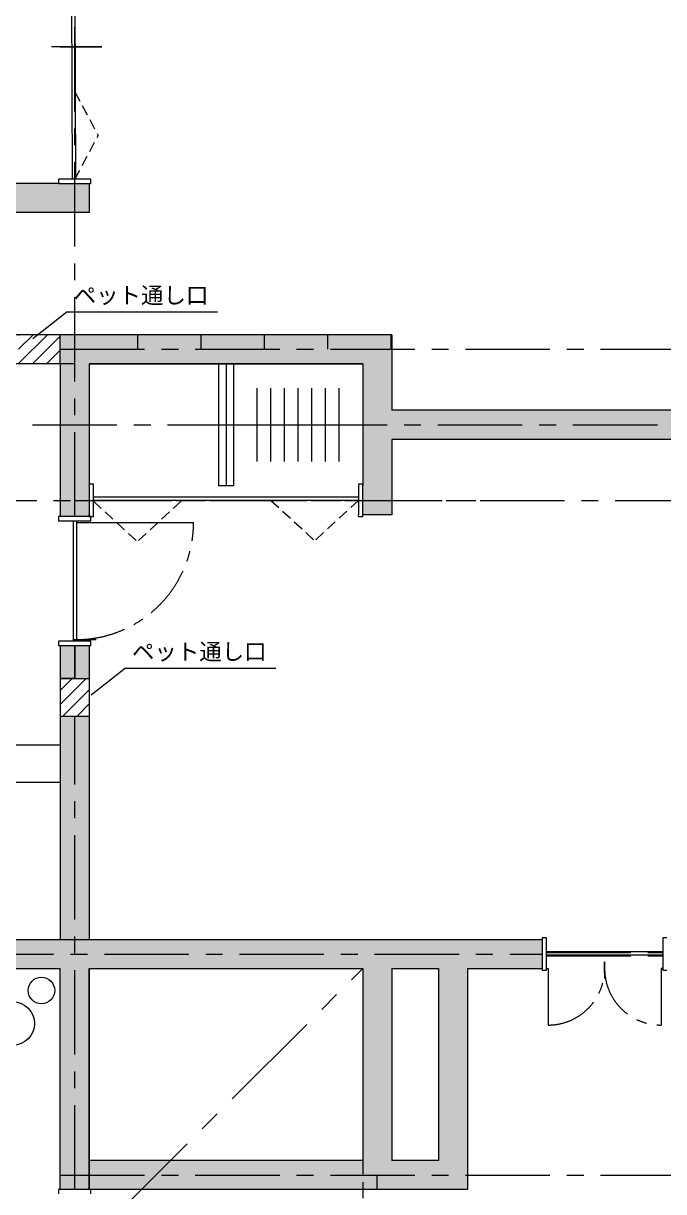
# Model space of a CAD drawing. Header units: millimetres. Extents: x -63086 to 144078, y -129912 to 13382.
# Drawn here: x 89227 to 93078, y -20564 to -13533 of the extents above; entities that cross this region are included whole.
import ezdxf

# ---------------------------------------------------------------- set-up
doc = ezdxf.new("R2010")
doc.units = ezdxf.units.MM
doc.linetypes.add('CENTERX2', pattern=[101.6, 63.5, -12.7, 12.7, -12.7])
doc.linetypes.add('HIDDEN', pattern=[9.525, 6.35, -3.175])
doc.layers.get('0').update_dxf_attribs({"lineweight": 0})
for name, color, linetype, lineweight in [('001壁芯', 7, 'CENTERX2', 0), ('002寸法', 7, 'Continuous', 0), ('003壁', 7, 'Continuous', 9), ('004建具', 7, 'Continuous', 9), ('097家具', 7, 'Continuous', 0), ('098階段', 7, 'Continuous', 9)]:
    doc.layers.add(name, color=color, linetype=linetype, lineweight=lineweight)
doc.layers.add('文字', color=7, linetype='Continuous')
doc.styles.get("Standard").update_dxf_attribs({"font": 'MS Mincho.ttf'})
doc.styles.add('小岩', font='MS Mincho.ttf', dxfattribs={"height": 150})
doc.dimstyles.new('寸法', dxfattribs={"dimtxt": 70, "dimasz": 25, "dimexe": 1.5, "dimexo": 200, "dimtad": 1, "dimdec": 0, "dimtxsty": 'Standard', "dimblk": 'DOT', "dimcen": 2.5, "dimadec": 0, "dimazin": 0, "dimtfac": 1, "dimtdec": 0, "dimtmove": 0, "dimatfit": 3, "dimfxl": 200, "dimfxlon": 1, "dimarcsym": 0})
pattern_1 = [(45, (30655.06, -22423.294), (-42.656217, 42.656217), [])]

# ---------------------------------------------------------------- blocks, each defined once
blk = doc.blocks.new('_Dot')
at = {"color": 0, "linetype": 'ByBlock', "lineweight": -2}
blk.add_line((-0.5, 0), (-1, 0), dxfattribs=at)
at = {"color": 0, "linetype": 'ByBlock', "const_width": 0.5}
blk.add_lwpolyline([(-0.25, 0, 1), (0.25, 0, 1)], format="xyb", close=True, dxfattribs=at)
blk = doc.blocks.new('*D740')
at = {"layer": '002寸法', "color": 0, "lineweight": -2, "transparency": 16777216}
for p, q in [((97387.9, -15948.9), (97589.4, -15948.9)), ((97587.9, -15973.9), (97587.9, -19108.9)), ((97387.9, -19133.9), (97589.4, -19133.9))]:
    blk.add_line(p, q, dxfattribs=at)
at = {"layer": 'Defpoints', "color": 0, "transparency": 16777216}
for p in [(97024.6, -15948.9), (85073.3, -19133.9), (97587.9, -19133.9)]:
    blk.add_point(p, dxfattribs=at)
at = {"layer": '002寸法', "color": 0, "lineweight": -2, "transparency": 16777216, "xscale": 25, "yscale": 25, "zscale": 25}
for p, rotation in [((97587.9, -15948.9), 90), ((97587.9, -19133.9), 270)]:
    blk.add_blockref('_Dot', p, dxfattribs=dict(at, rotation=rotation))
at = {"layer": '002寸法', "color": 0, "transparency": 16777216, "insert": (97522.3, -17541.4), "char_height": 130, "attachment_point": 5, "rotation": 90}
blk.add_mtext('3185', dxfattribs=at)

msp = doc.modelspace()

# ---------------------------------------------------------------- hatches: boundary and pattern name
at = {"layer": '003壁', "ltscale": 10, "true_color": 0x939598}
h = msp.add_hatch(color=252, dxfattribs=at)
h.dxf.hatch_style = 1
h.paths.add_polyline_path([(88258.3022, -15406.3749), (88258.3022, -15396.3749), (88258.3022, -14671.3749), (89623.3022, -14671.3749), (89623.3022, -14583.8749), (89623.3022, -14496.3749), (89448.3022, -14496.3749), (89438.3022, -14496.3749), (88258.3022, -14496.3749), (88258.3022, -12851.3749), (89448.3022, -12851.3749), (89633.3022, -12851.3749), (90583.3022, -12851.3749), (90583.3022, -12676.3749), (88083.3022, -12676.3749), (88083.3022, -13586.3749), (88083.3022, -13771.3749), (88083.3022, -15406.3749), (86438.3022, -15406.3749), (86438.3022, -15306.3749), (86263.3022, -15306.3749), (86263.3022, -15476.8749), (85468.3022, -15476.8749), (85468.3022, -15493.8749), (85468.3022, -15581.3749), (86263.3022, -15581.3749), (86263.3022, -15641.3749), (86438.3022, -15641.3749), (86438.3022, -15581.3749), (88258.3022, -15581.3749)])
h = msp.add_hatch(color=252, dxfattribs=at)
h.dxf.hatch_style = 1
h.paths.add_polyline_path([(81433.3022, -13586.3749), (81345.8022, -13586.3749), (81345.8022, -13673.8749), (81433.3022, -13673.8749)])
h.paths.add_polyline_path([(81345.8022, -13586.3749), (81258.3022, -13586.3749), (81258.3022, -13673.8749), (81345.8022, -13673.8749)])
h.paths.add_polyline_path([(81345.8022, -13673.8749), (81258.3022, -13673.8749), (81258.3022, -15493.8749), (81345.8022, -15493.8749)])
h.paths.add_polyline_path([(81433.3022, -13673.8749), (81345.8022, -13673.8749), (81345.8022, -15493.8749), (81883.3022, -15493.8749), (81883.3022, -15406.3749), (81433.3022, -15406.3749)])
h.paths.add_polyline_path([(82328.3022, -16316.3749), (81433.3022, -16316.3749), (81433.3022, -15581.3749), (81883.3022, -15581.3749), (81883.3022, -15493.8749), (81345.8022, -15493.8749), (81345.8022, -16403.8749), (82328.3022, -16403.8749)])
h.paths.add_polyline_path([(81345.8022, -15493.8749), (81258.3022, -15493.8749), (81258.3022, -16403.8749), (81345.8022, -16403.8749)])
h.paths.add_polyline_path([(81345.8022, -16403.8749), (81258.3022, -16403.8749), (81258.3022, -17416.3749), (81345.8022, -17416.3749)])
h.paths.add_polyline_path([(81433.3022, -16491.3749), (82328.3022, -16491.3749), (82328.3022, -16403.8749), (81345.8022, -16403.8749), (81345.8022, -17416.3749), (81433.3022, -17416.3749)])
h.paths.add_polyline_path([(89535.8022, -17276.3749), (89448.3022, -17276.3749), (89448.3022, -17476.3749), (89535.8022, -17476.3749)])
h.paths.add_polyline_path([(89623.3022, -17276.3749), (89535.8022, -17276.3749), (89535.8022, -17476.3749), (89623.3022, -17476.3749)])
h.paths.add_polyline_path([(89535.8022, -17701.3749), (89448.3022, -17701.3749), (89448.3022, -19046.3749), (89535.8022, -19046.3749)])
h.paths.add_polyline_path([(89623.3022, -17701.3749), (89535.8022, -17701.3749), (89535.8022, -19046.3749), (89623.3022, -19046.3749)])
h.paths.add_polyline_path([(91810.8022, -22266.3749), (91355.8022, -22266.3749), (91355.8022, -23596.3749), (91443.3022, -23596.3749), (91443.3022, -22441.3749), (91723.3022, -22441.3749), (91723.3022, -23596.3749), (91810.8022, -23596.3749)])
h.paths.add_polyline_path([(91898.3022, -22266.3749), (91810.8022, -22266.3749), (91810.8022, -23596.3749), (91898.3022, -23596.3749)])
h.paths.add_polyline_path([(91355.8022, -22353.8749), (91268.3022, -22353.8749), (91268.3022, -23596.3749), (91355.8022, -23596.3749)])
h.paths.add_polyline_path([(91268.3022, -22266.3749), (89936.7822, -22266.3749), (90024.3822, -22353.8749), (91268.3022, -22353.8749)])
h.paths.add_polyline_path([(91355.8022, -22266.3749), (91268.3022, -22266.3749), (91268.3022, -22353.8749), (91355.8022, -22353.8749)])
h.paths.add_polyline_path([(89936.7822, -22266.3749), (89623.3022, -22266.3749), (89623.3022, -22353.8749), (90024.3822, -22353.8749)])
h.paths.add_polyline_path([(90024.3822, -22353.8749), (89623.3022, -22353.8749), (89623.3022, -22441.3749), (90111.9822, -22441.3749)])
h.paths.add_polyline_path([(88170.8022, -15581.3749), (88083.3022, -15581.3749), (88083.3022, -16316.3749), (86438.3022, -16316.3749), (86263.3022, -16316.3749), (86253.3022, -16316.3749), (85353.3022, -16316.3749), (85353.3022, -16403.8749), (88170.8022, -16403.8749)])
h.paths.add_polyline_path([(88170.8022, -16403.8749), (85353.3022, -16403.8749), (85353.3022, -16491.3749), (85440.8022, -16491.3749), (88170.8022, -16491.3749)])
h.paths.add_polyline_path([(88258.3022, -15581.3749), (88170.8022, -15581.3749), (88170.8022, -16403.8749), (88258.3022, -16403.8749)])
h.paths.add_polyline_path([(88258.3022, -16403.8749), (88170.8022, -16403.8749), (88170.8022, -16491.3749), (88258.3022, -16491.3749)])
h.paths.add_polyline_path([(86438.3022, -16491.3749), (86263.3022, -16491.3749), (86263.3022, -19133.8749), (86438.3022, -19133.8749), (86438.3022, -19046.3749)])
h.paths.add_polyline_path([(88258.3022, -17453.8749), (86438.3022, -17453.8749), (86438.3022, -17628.8749), (88258.3022, -17628.8749)])
h.paths.add_polyline_path([(85528.3022, -16491.3749), (85353.3022, -16491.3749), (85353.3022, -16501.3749), (85353.3022, -17641.3749), (85528.3022, -17641.3749)])
h.paths.add_polyline_path([(86438.3022, -19133.8749), (86263.3022, -19133.8749), (86263.3022, -19221.3749), (86350.8022, -19221.3749), (86438.3022, -19221.3749)])
h.paths.add_polyline_path([(86888.3022, -19046.3749), (86688.3022, -19046.3749), (86688.3022, -19133.8749), (86888.3022, -19133.8749)])
h.paths.add_polyline_path([(86888.3022, -19133.8749), (86688.3022, -19133.8749), (86688.3022, -19221.3749), (86888.3022, -19221.3749)])
h = msp.add_hatch(color=252, dxfattribs=at)
h.dxf.hatch_style = 1
h.paths.add_polyline_path([(83165.8022, -13761.3749), (83078.3022, -13761.3749), (83078.3022, -13771.3749), (83078.3022, -14586.3749), (83165.8022, -14586.3749)])
h.paths.add_polyline_path([(83253.3022, -15493.8749), (83078.3022, -15493.8749), (83078.3022, -16316.3749), (83078.3022, -16403.8749), (84618.3022, -16403.8749), (84618.3022, -16316.3749), (84618.3022, -16306.3749), (84618.3022, -15581.3749), (84618.3022, -15493.8749), (84443.3022, -15493.8749), (84443.3022, -16316.3749), (83253.3022, -16316.3749)])
h.paths.add_polyline_path([(84530.8022, -13761.3749), (84443.3022, -13761.3749), (84443.3022, -14211.3749), (84443.3022, -14586.3749), (84530.8022, -14586.3749)])
h.paths.add_polyline_path([(90111.9822, -20376.3749), (89623.3022, -20376.3749), (89623.3022, -20463.8749), (90024.3822, -20463.8749)])
h.paths.add_polyline_path([(90024.3822, -20463.8749), (89623.3022, -20463.8749), (89623.3022, -20551.3749), (89633.3022, -20551.3749), (89936.7822, -20551.3749)])
h.paths.add_polyline_path([(91268.3022, -20463.8749), (90024.3822, -20463.8749), (89936.7822, -20551.3749), (91268.3022, -20551.3749)])
h.paths.add_polyline_path([(91268.3022, -20376.3749), (90111.9822, -20376.3749), (90024.3822, -20463.8749), (91268.3022, -20463.8749)])
h = msp.add_hatch(color=252, dxfattribs=at)
h.dxf.hatch_style = 1
h.paths.add_polyline_path([(94173.3022, -15426.3749), (93998.3022, -15426.3749), (93998.3022, -15861.3749), (91443.3022, -15861.3749), (91443.3022, -15406.3749), (89448.3022, -15406.3749), (89448.3022, -15581.3749), (89448.3022, -16501.3749), (89623.3022, -16501.3749), (89623.3022, -16491.3749), (89623.3022, -16316.3749), (89623.3022, -16306.3749), (89623.3022, -15581.3749), (91268.3022, -15581.3749), (91268.3022, -16316.3749), (91268.3022, -16491.3749), (91443.3022, -16491.3749), (91443.3022, -16036.3749), (93998.3022, -16036.3749), (93998.3022, -16461.3749), (94173.3022, -16461.3749)])
h = msp.add_hatch(color=252, dxfattribs=at)
h.dxf.hatch_style = 1
h.paths.add_polyline_path([(92348.3022, -19046.3749), (88088.3022, -19046.3749), (88088.3022, -19221.3749), (89448.3022, -19221.3749), (89448.3022, -20551.3749), (89623.3022, -20551.3749), (89623.3022, -19221.3749), (91268.3022, -19221.3749), (91268.3022, -20551.3749), (91898.3022, -20551.3749), (91898.3022, -19221.3749), (92348.3022, -19221.3749)], flags=17)
h.paths.add_polyline_path([(91723.3022, -19221.3749), (91723.3022, -20376.3749), (91443.3022, -20376.3749), (91443.3022, -19221.3749)], flags=16)
at = {"layer": '097家具', "ltscale": 10, "true_color": 0xd5d3c0, "transparency": 33554687}
h = msp.add_hatch(dxfattribs=at)
h.set_pattern_fill('ANSI31', color=254, scale=19)
h.set_pattern_definition(pattern_1)
h.paths.add_polyline_path([(89448.3022, -15406.3749), (89198.3022, -15406.3749), (89198.3022, -15581.3749), (89448.3022, -15581.3749)])
at = {"layer": '097家具', "ltscale": 10, "transparency": 33554587}
h = msp.add_hatch(dxfattribs=at)
h.set_pattern_fill('ANSI37', color=256, scale=120, angle=45)
h.paths.add_polyline_path([(91443.3022, -15406.3749), (89535.8022, -15406.3749), (89535.8022, -15493.8749), (91443.3022, -15493.8749)])
at = {"layer": '097家具', "ltscale": 10, "true_color": 0xd5d3c0, "transparency": 33554687}
h = msp.add_hatch(dxfattribs=at)
h.set_pattern_fill('ANSI31', color=254, scale=19)
h.set_pattern_definition(pattern_1)
h.paths.add_polyline_path([(89623.3022, -17476.3749), (89448.3022, -17476.3749), (89448.3022, -17701.3749), (89623.3022, -17701.3749)])

# ---------------------------------------------------------------- linework, layer by layer
at = {"ltscale": 10}
for p, q in [((89490.0546, -15269.2354), (89284.2122, -15431.9232)), ((89490.0546, -15269.2354), (90394.8035, -15269.2354)), ((89840.3754, -17414.0054), (89634.533, -17576.6932)), ((89840.3754, -17414.0054), (90745.1243, -17414.0054))]:
    msp.add_line(p, q, dxfattribs=at)
at = {"layer": '001壁芯', "ltscale": 8}
for p, q in [((89535.8022, -16501.3749), (89535.8022, -11170.1325)), ((89535.8022, -16501.3749), (89535.8022, -11170.1325)), ((89448.3022, -15493.8749), (97024.5639, -15493.8749)), ((89281.7447, -15948.8749), (97024.5639, -15948.8749)), ((87173.3022, -16403.8749), (92443.8784, -16403.8749)), ((89535.8022, -16403.8749), (97024.5639, -16403.8749)), ((89535.8022, -17476.3749), (89535.8022, -17276.3749)), ((89535.8022, -20551.3749), (89535.8022, -17701.3749)), ((92373.3022, -19123.8749), (93073.3022, -19123.8749)), ((88088.3022, -19133.8749), (92348.3022, -19133.8749)), ((88088.3022, -19133.8749), (92348.3022, -19133.8749)), ((88088.3022, -19133.8749), (92348.3022, -19133.8749)), ((92373.3022, -19143.8749), (93073.3022, -19143.8749)), ((92373.3022, -19143.8749), (93073.3022, -19143.8749)), ((89448.3022, -20463.8749), (97024.5639, -20463.8749)), ((89448.3022, -20463.8749), (97024.5639, -20463.8749)), ((91355.8022, -20551.3749), (91355.8022, -20463.8749))]:
    msp.add_line(p, q, dxfattribs=at)
at = {"layer": '003壁', "ltscale": 10}
for p, q in [((89448.3022, -14496.3749), (88258.3022, -14496.3749)), ((89623.3022, -14496.3749), (89623.3022, -14583.8749)), ((89623.3022, -14583.8749), (89623.3022, -14671.3749)), ((89623.3022, -14671.3749), (88258.3022, -14671.3749)), ((91443.3022, -15406.3749), (88958.3022, -15406.3749)), ((91443.3022, -15406.3749), (91443.3022, -15861.3749)), ((89535.8022, -15581.3749), (88958.3022, -15581.3749)), ((89448.3022, -15581.3749), (89448.3022, -16501.3749)), ((91268.3022, -15581.3749), (89623.3022, -15581.3749)), ((89623.3022, -15581.3749), (89623.3022, -16501.3749)), ((89623.3022, -15581.3749), (91268.3022, -15581.3749)), ((90399.8022, -15581.3749), (90399.8022, -16316.3749)), ((90445.8022, -15581.3749), (90445.8022, -16316.3749)), ((90491.8022, -15581.3749), (90491.8022, -16316.3749)), ((91268.3022, -15581.3749), (91268.3022, -16316.3749)), ((93998.3022, -15861.3749), (91443.3022, -15861.3749)), ((91443.3022, -16036.3749), (91443.3022, -16491.3749)), ((93998.3022, -16036.3749), (91443.3022, -16036.3749)), ((90491.8022, -16316.3749), (90399.8022, -16316.3749)), ((91443.3022, -16491.3749), (91268.3022, -16491.3749)), ((89448.3022, -17276.3749), (89448.3022, -19046.3749)), ((89623.3022, -17276.3749), (89623.3022, -19046.3749)), ((88088.3022, -19046.3749), (92348.3022, -19046.3749)), ((88088.3022, -19221.3749), (89448.3022, -19221.3749)), ((89448.3022, -20551.3749), (89448.3022, -19221.3749)), ((89623.3022, -19221.3749), (91268.3022, -19221.3749)), ((89623.3022, -20551.3749), (89623.3022, -19221.3749)), ((89623.3022, -19221.3749), (89623.3022, -20551.3749)), ((91268.3022, -19221.3749), (91268.3022, -20376.3749)), ((91443.3022, -19221.3749), (91723.3022, -19221.3749)), ((91443.3022, -19221.3749), (91443.3022, -20376.3749)), ((91723.3022, -19221.3749), (91723.3022, -20376.3749)), ((91898.3022, -19221.3749), (92348.3022, -19221.3749)), ((91898.3022, -19221.3749), (91898.3022, -20551.3749)), ((92373.3022, -19221.3749), (92383.3022, -19221.3749)), ((93063.3022, -19221.3749), (93073.3022, -19221.3749)), ((91268.3022, -20376.3749), (89623.3022, -20376.3749)), ((91723.3022, -20376.3749), (91443.3022, -20376.3749)), ((91898.3022, -20551.3749), (89623.3022, -20551.3749))]:
    msp.add_line(p, q, dxfattribs=at)
at = {"layer": '004建具', "ltscale": 10}
for p, q in [((89699.6156, -13673.8749), (89395.4277, -13673.8749)), ((89448.3022, -13673.8749), (89699.6156, -13673.8749)), ((92373.3022, -19118.8749), (93073.3022, -19118.8749)), ((92373.3022, -19138.8749), (93073.3022, -19138.8749))]:
    msp.add_line(p, q, dxfattribs=at)
at = {"layer": '004建具', "linetype": 'HIDDEN', "ltscale": 10}
for p, q in [((89535.8022, -13944.0602), (89676.8915, -14207.7175)), ((89535.8022, -14471.3749), (89676.8915, -14207.7175)), ((89648.3022, -16408.8749), (89911.9596, -16651.307)), ((90175.6169, -16408.8749), (89911.9596, -16651.307)), ((90715.9875, -16403.8749), (90979.6449, -16646.307)), ((91243.3022, -16403.8749), (90979.6449, -16646.307))]:
    msp.add_line(p, q, dxfattribs=at)
at = {"layer": '004建具', "linetype": 'CENTERX2', "ltscale": 5}
for p, q in [((89448.3022, -14471.3749), (89438.3022, -14471.3749)), ((89438.3022, -14471.3749), (89438.3022, -14496.3749)), ((89633.3022, -14471.3749), (89448.3022, -14471.3749)), ((89633.3022, -14496.3749), (89633.3022, -14471.3749)), ((89438.3022, -14496.3749), (89448.3022, -14496.3749)), ((89448.3022, -14496.3749), (89623.3022, -14496.3749)), ((89623.3022, -14496.3749), (89633.3022, -14496.3749)), ((89648.3022, -16306.3749), (89623.3022, -16306.3749)), ((89623.3022, -16306.3749), (89623.3022, -16316.3749)), ((89648.3022, -16316.3749), (89648.3022, -16306.3749)), ((91268.3022, -16306.3749), (91243.3022, -16306.3749)), ((91243.3022, -16306.3749), (91243.3022, -16316.3749)), ((91268.3022, -16316.3749), (91268.3022, -16306.3749)), ((89623.3022, -16316.3749), (89623.3022, -16491.3749)), ((89648.3022, -16501.3749), (89648.3022, -16316.3749)), ((91243.3022, -16316.3749), (91243.3022, -16491.3749)), ((91268.3022, -16501.3749), (91268.3022, -16316.3749)), ((89448.3022, -16501.3749), (89438.3022, -16501.3749)), ((89438.3022, -16501.3749), (89438.3022, -16526.3749)), ((89633.3022, -16501.3749), (89448.3022, -16501.3749)), ((89623.3022, -16501.3749), (89648.3022, -16501.3749)), ((89633.3022, -16526.3749), (89633.3022, -16501.3749)), ((91243.3022, -16501.3749), (91268.3022, -16501.3749)), ((89438.3022, -16526.3749), (89448.3022, -16526.3749)), ((89448.3022, -16526.3749), (89623.3022, -16526.3749)), ((89623.3022, -16526.3749), (89633.3022, -16526.3749)), ((89448.3022, -17251.3749), (89438.3022, -17251.3749)), ((89438.3022, -17251.3749), (89438.3022, -17276.3749)), ((89438.3022, -17276.3749), (89448.3022, -17276.3749)), ((89633.3022, -17251.3749), (89448.3022, -17251.3749)), ((89448.3022, -17276.3749), (89623.3022, -17276.3749)), ((89623.3022, -17276.3749), (89633.3022, -17276.3749)), ((89633.3022, -17276.3749), (89633.3022, -17251.3749)), ((92373.3022, -19036.3749), (92348.3022, -19036.3749)), ((92348.3022, -19036.3749), (92348.3022, -19046.3749)), ((92348.3022, -19046.3749), (92348.3022, -19221.3749)), ((92373.3022, -19046.3749), (92373.3022, -19036.3749)), ((92373.3022, -19231.3749), (92373.3022, -19046.3749)), ((93098.3022, -19036.3749), (93073.3022, -19036.3749)), ((93073.3022, -19036.3749), (93073.3022, -19046.3749)), ((93073.3022, -19046.3749), (93073.3022, -19221.3749)), ((92348.3022, -19221.3749), (92348.3022, -19231.3749)), ((92348.3022, -19231.3749), (92373.3022, -19231.3749)), ((93073.3022, -19221.3749), (93073.3022, -19231.3749)), ((93073.3022, -19231.3749), (93098.3022, -19231.3749)), ((89448.3022, -20551.3749), (89438.3022, -20551.3749)), ((89438.3022, -20551.3749), (89438.3022, -20576.3749)), ((89633.3022, -20551.3749), (89448.3022, -20551.3749)), ((89633.3022, -20576.3749), (89633.3022, -20551.3749))]:
    msp.add_line(p, q, dxfattribs=at)
at = {"layer": '004建具', "linetype": 'CENTERX2', "ltscale": 10}
msp.add_line((86888.3022, -23596.3749), (91268.3022, -19221.3749), dxfattribs=at)
at = {"layer": '004建具', "linetype": 'HIDDEN', "ltscale": 15}
msp.add_line((91268.3022, -19221.3749), (91268.3022, -23596.3749), dxfattribs=at)
at = {"layer": '004建具', "ltscale": 10}
for centre, radius in [((89335.4261, -19353.5571), 79.9351), ((89163.2746, -19551.9871), 130.7256)]:
    msp.add_circle(centre, radius, dxfattribs=at)
at = {"layer": '004建具', "linetype": 'CENTERX2', "ltscale": 5}
for centre, radius, start, end in [((89545.8022, -16536.3749), 705, 268.37436972, 0), ((92383.3022, -19221.3749), 340, 270, 0), ((93063.3022, -19221.3749), 340, 180, 270)]:
    msp.add_arc(centre, radius, start, end, dxfattribs=at)
at = {"layer": '097家具', "ltscale": 10}
for p, q in [((89515.8022, -12876.3749), (89520.8022, -14471.3749)), ((89535.8022, -12876.3749), (89540.8022, -14471.3749)), ((89448.3022, -15581.3749), (89448.3022, -15406.3749)), ((90630.4853, -15728.8872), (90630.4853, -16168.8626)), ((90712.8278, -15728.8872), (90712.8278, -16168.8626)), ((90712.8278, -15728.8872), (90712.8278, -16168.8626)), ((90795.1702, -15728.8872), (90795.1702, -16168.8626)), ((90795.1702, -15728.8872), (90795.1702, -16168.8626)), ((90877.5126, -15728.8872), (90877.5126, -16168.8626)), ((90877.5126, -15728.8872), (90877.5126, -16168.8626)), ((90959.855, -15728.8872), (90959.855, -16168.8626)), ((90959.855, -15728.8872), (90959.855, -16168.8626)), ((91042.1974, -15728.8872), (91042.1974, -16168.8626)), ((91042.1974, -15728.8872), (91042.1974, -16168.8626)), ((91124.5398, -15728.8872), (91124.5398, -16168.8626)), ((90491.8022, -15948.8749), (91268.3022, -15948.8749)), ((91243.3022, -16383.8749), (89648.3022, -16383.8749)), ((91243.3022, -16403.8749), (89648.3022, -16403.8749)), ((89623.3022, -16501.3749), (89623.3022, -16491.3749)), ((91243.3022, -16501.3749), (91243.3022, -16491.3749)), ((89525.8022, -16526.3749), (89525.8022, -17251.3749)), ((89545.8022, -16526.3749), (89545.8022, -17251.3749)), ((89545.8022, -16526.3749), (89545.8022, -16536.3749)), ((89545.8022, -16536.3749), (89605.754, -16536.3749)), ((89605.754, -16536.3749), (90250.8022, -16536.3749)), ((89535.8022, -17276.3749), (89535.8022, -17476.3749)), ((89545.8022, -17251.3749), (89545.8022, -17241.3749)), ((89545.8022, -17241.3749), (89664.8657, -17241.3749)), ((89535.8022, -17476.3749), (89448.3022, -17476.3749)), ((89448.3022, -17476.3749), (89623.3022, -17476.3749)), ((89448.3022, -17701.3749), (89623.3022, -17701.3749)), ((92723.3022, -19221.3749), (92723.3022, -19181.0438)), ((92723.3022, -19181.0438), (92723.3022, -19281.5663)), ((92373.3022, -19221.3749), (92383.3022, -19221.3749)), ((92383.3022, -19221.3749), (92383.3022, -19561.3749)), ((93073.3022, -19221.3749), (93063.3022, -19221.3749)), ((93063.3022, -19221.3749), (93063.3022, -19276.9051)), ((93063.3022, -19221.3749), (93063.3022, -19561.3749))]:
    msp.add_line(p, q, dxfattribs=at)
at = {"layer": '098階段', "ltscale": 10}
for p, q in [((88258.3022, -17873.8749), (89448.3022, -17873.8749)), ((88258.3022, -18098.8749), (89448.3022, -18098.8749))]:
    msp.add_line(p, q, dxfattribs=at)

# ---------------------------------------------------------------- texts
at = {"layer": '文字', "ltscale": 10, "char_height": 99.00809, "attachment_point": 1, "style": '小岩'}
for insert in [(89529.4966, -15119.9236), (89879.8174, -17264.6936)]:
    msp.add_mtext_dynamic_manual_height_columns('ペット通し口', width=1216.220487, gutter_width=495.0404, heights=[0], dxfattribs=dict(at, insert=insert))

# ---------------------------------------------------------------- dimensions: what is measured, and where the dimension line sits
at = {"layer": '002寸法'}
dim = msp.add_linear_dim(base=(97587.8809, -19133.8749), p1=(97024.5639, -15948.8749), p2=(85073.3022, -19133.8749), angle=90, dimstyle='寸法', override={"dimtxt": 130}, dxfattribs=at)
dim.commit()
dim.dimension.update_dxf_attribs({"geometry": '*D740', "text_midpoint": (97522.2559, -17541.3749)})

doc.saveas('drawing.dxf')
